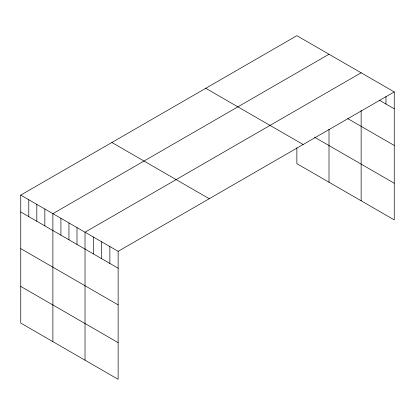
<?xml version="1.0" encoding="UTF-8"?>
<svg xmlns="http://www.w3.org/2000/svg" width="415" height="415" viewBox="0 0 415 415"><rect width="100%" height="100%" fill="white"/><g stroke="black" fill="none" stroke-linecap="round" stroke-linejoin="round"><path stroke-width="0.62" d="M20.75 195.102L118.135 251.329L118.135 379.31L20.75 323.088L20.75 195.102L296.865 35.69L394.25 91.912L394.25 219.898L296.865 163.671L296.865 147.782M329.002 54.241L52.887 213.658L52.887 341.638M361.138 72.796L85.023 232.208L85.023 360.194M118.135 251.329L394.25 91.912M379.352 100.181L394.25 108.787M347.749 118.607L394.25 145.452M314.539 137.209L394.25 183.233M205.747 88.296L303.132 144.519M111.868 142.495L209.253 198.723M20.75 211.972L118.135 268.199M20.75 248.637L118.135 304.864M20.75 286.417L118.135 342.645M385.971 96.508L385.971 104.004M361.138 110.447L361.138 200.782M329.002 129.19L329.002 182.226M109.861 246.546L109.861 263.416M101.582 241.769L101.582 258.638M93.302 236.991L93.302 253.861M76.993 227.57L76.993 244.44M68.957 222.933L68.957 239.803M60.922 218.295L60.922 235.165M44.851 209.015L44.851 225.89M36.821 204.377L36.821 221.247M28.785 199.74L28.785 216.609"/></g></svg>
